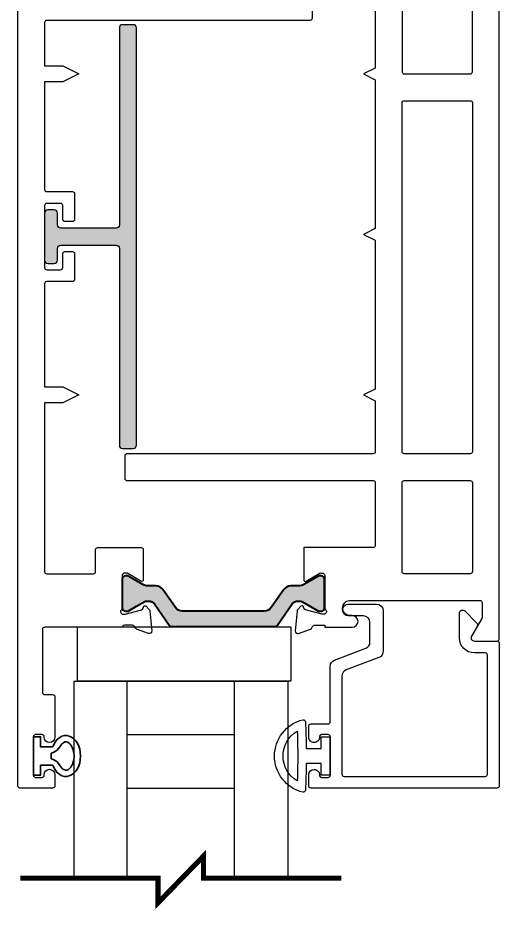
# Model space of a CAD drawing. Extents: x -87 to 44, y -173 to 76.
# Drawn here: x -0.918 to 1.333, y -8.065 to -3.901 of the extents above; entities that cross this region are included whole.
import ezdxf

# ---------------------------------------------------------------- set-up
doc = ezdxf.new("R2010")
doc.units = 0
doc.header["$MEASUREMENT"] = 0
doc.layers.get('0').update_dxf_attribs({"linetype": 'CONTINUOUS'})
for name, color, linetype in [('Ballons', 7, 'CONTINUOUS'), ('GEOMETRY', 1, 'CONTINUOUS'), ('GLASS', 7, 'CONTINUOUS'), ('INERTIA', 7, 'CONTINUOUS'), ('TEXT', 7, 'CONTINUOUS'), ('VENT', 5, 'CONTINUOUS')]:
    doc.layers.add(name, color=color, linetype=linetype)
doc.layers.add('PROFILE NUMBER', color=150, linetype='CONTINUOUS', lineweight=35)

# ---------------------------------------------------------------- blocks, each defined once
blk = doc.blocks.new('*U113')
at = {"layer": 'PROFILE NUMBER', "color": 5}
for p, q in [((-0.01609431266948633, 0.09158288163586698), (-0.01299939007204334, 0.08299999999999985)), ((0.01300060992795667, 0.08299999999999985), (0.01607754821120998, 0.09154393935521987)), ((-0.01299939007204334, 0.08299999999999985), (0.01300060992795667, 0.08299999999999985))]:
    blk.add_line(p, q, dxfattribs=at)
blk.add_lwpolyline([(-0.04274999999999984, 0.09065305168507887), (-0.04274999999999984, 0.03350000000000009), (-0.08999999999999964, 0.03350000000000009), (-0.08999999999999964, 0), (0.08999999999999986, 0), (0.08999999999999986, 0.03350000000000009), (0.0427499999999994, 0.03350000000000009), (0.0427499999999994, 0.09065233399320277)], dxfattribs=at)
for centre, start, end in [((-0.07253689199715557, 0.07123011182846613), 19.82892269300374, 61.17501064377366), ((0.07252843394918418, 0.07121421974590929), 118.7632620281251, 160.194474215731)]:
    blk.add_arc(centre, 0.06, start, end, dxfattribs=at)
blk.add_ellipse((-4.733546887791817e-12, 0.1517438992746845), major_axis=(-0.09584999998609152, 1.632350674406568e-06), ratio=0.7121144952278758, start_param=2.033109077397577, end_param=7.391692073469734, dxfattribs=at)
blk.add_open_spline([(0.04365693263812607, 0.1238111437248901), (0.05256818727081815, 0.1287027092452161), (0.05894197533502046, 0.1347219337445295), (0.0685257984916845, 0.15025947581106), (0.06812524178942253, 0.1574355441106923), (0.04932378121057845, 0.1788436509968802), (0.02703995998351282, 0.1892865630551334), (-0.02121279136567841, 0.1906323286214093), (-0.04507757315082497, 0.1814753162942745), (-0.0674087877699808, 0.1599899187742564), (-0.06836104254735806, 0.1522615055002065), (-0.06067319481473792, 0.1365658384293253), (-0.0538497957028693, 0.1294317853447365), (-0.04360874241317843, 0.1237959007187113)], degree=3, knots=[2.221100123822959, 2.221100123822959, 2.221100123822959, 2.221100123822959, 2.727732975562015, 2.727732975562015, 3.700500458003211, 3.700500458003211, 4.673267940444408, 4.673267940444408, 5.646035422885604, 5.646035422885604, 6.618802905326801, 6.618802905326801, 7.203997313007504, 7.203997313007504, 7.203997313007504, 7.203997313007504], dxfattribs=at)
blk = doc.blocks.new('25031')
at = {"layer": 'GEOMETRY', "color": 5}
for p, q in [((-0.03500000000000014, 0.1120000000000014), (-0.03500000000000014, 0.04200000000000004)), ((0.03500000000000014, 0.04200000000000015), (0.03500000000000014, 0.1120019937846624)), ((-0.03500000000000014, 0.04200000000000004), (-0.08999999999999986, 0.04200000000000004)), ((-0.08999999999999986, 0.04200000000000004), (-0.08999999999999986, 0)), ((0.0900000000000003, 0.04200000000000015), (0.03500000000000014, 0.04200000000000015)), ((0.0900000000000003, 0), (0.0900000000000003, 0.04200000000000015)), ((-0.08999999999999986, 0), (0.0900000000000003, 0))]:
    blk.add_line(p, q, dxfattribs=at)
for centre, radius, start, end in [((1.02327621700482e-05, 0.08562074890662641), 0.1747552130218844, 14.16222109156357, 165.868542241919), ((1.02327621700482e-05, 0.08562074890662641), 0.1347552130218844, 30.48079381761842, 149.5258897716087), ((-0.1597591768461282, 0.1258453181560575), 0.01, 165.8685422419183, 267.1063034859214), ((0.0002025229066227041, 3.290426118784306), 3.13862105482696, 267.8758597295164, 269.9963029280663), ((0.005043431027723866, 3.056221215997347), 2.904371617929921, 269.9005060318052, 272.1922271950774), ((0.1597580219075971, 0.1259310959782497), 0.01, 273.022318398865, 14.16222109156318), ((0.0002025229066227041, 3.290426118784306), 3.17862105482696, 267.1063034859253, 269.3654489829306), ((0.005043431027723866, 3.056221215997347), 2.944371617929921, 270.5829476732364, 273.0223183988729)]:
    blk.add_arc(centre, radius, start, end, dxfattribs=at)

msp = doc.modelspace()

# ---------------------------------------------------------------- hatches: boundary and pattern name
h = msp.add_hatch(color=256)
h.dxf.hatch_style = 1
edge = h.paths.add_edge_path()
edge.add_line((-0.1809989663993123, -6.656383567907529), (-0.240189896330361, -6.571850159309253))
edge.add_arc((-0.2724399123140104, -6.594431863608403), 0.03936999999999829, 35.00000000001724, 90.00000000002068)
edge.add_line((-0.2724399123140246, -6.555061863608405), (-0.3089152092161216, -6.555061863608405))
edge.add_arc((-0.3089152092161163, -6.5078178636083), 0.04724400000010487, 240.0000000000019, 269.9999999999936, ccw=False)
edge.add_line((-0.3325372092161674, -6.548732367784783), (-0.3624584092161571, -6.531457354910334))
edge.add_line((-0.3624584092161571, -6.531457354910334), (-0.4015760411573241, -6.508872779578997))
edge.add_arc((-0.4055130411573238, -6.515691863608414), 0.007874000000015239, 60.00000000006663, 90.00000000005778)
edge.add_line((-0.4055130411573318, -6.507817863608398), (-0.4136394092161426, -6.507817863608398))
edge.add_arc((-0.4136394092161284, -6.523565863608386), 0.01574799999998788, 90.0000000000517, 180.0000000000517)
edge.add_line((-0.4293874092161163, -6.5235658636084), (-0.4293874092161163, -6.54325086360841))
edge.add_line((-0.4293874092161163, -6.54325086360841), (-0.4293874092161163, -6.637738863608394))
edge.add_line((-0.4293874092161163, -6.637738863608394), (-0.4293874092161163, -6.657423863608404))
edge.add_arc((-0.4136394092161284, -6.657423863608418), 0.01574799999998788, 179.9999999999483, 269.9999999999483)
edge.add_line((-0.4136394092161426, -6.673171863608406), (-0.4055130411573318, -6.673171863608406))
edge.add_arc((-0.4055130411573238, -6.665297863608391), 0.007874000000015258, 269.9999999999422, 299.9999999999334)
edge.add_line((-0.4015760411573241, -6.672116947637807), (-0.3624584092161571, -6.649532372306499))
edge.add_line((-0.3624584092161571, -6.649532372306499), (-0.3243149529515508, -6.627510237564298))
edge.add_arc((-0.3184094529515371, -6.637738863608475), 0.01181100000007533, 89.99999999987318, 119.9999999998659, ccw=False)
edge.add_line((-0.3184094529515109, -6.6259278636084), (-0.3052314719624123, -6.6259278636084))
edge.add_arc((-0.3052314719624064, -6.657423863608401), 0.03149600000000152, 35.00000000000762, 90.00000000001069, ccw=False)
edge.add_line((-0.2794314591754814, -6.639358500169084), (-0.2096607671612505, -6.739001374898141))
edge.add_arc((-0.1999857623661502, -6.732226863608399), 0.01181100000000243, 214.9999999999914, 269.9999999999942)
edge.add_line((-0.1999857623661514, -6.744037863608401), (0.2860909439339308, -6.744037863608401))
edge.add_arc((0.2860909439339295, -6.732226863608399), 0.01181100000000246, 270.0000000000059, 325.0000000000086)
edge.add_line((0.2957659487290298, -6.739001374898141), (0.3655366407431471, -6.639358500169084))
edge.add_arc((0.3913366535300721, -6.657423863608401), 0.03149600000000159, 89.99999999998931, 144.9999999999924, ccw=False)
edge.add_line((0.391336653530078, -6.6259278636084), (0.4045146345192903, -6.6259278636084))
edge.add_arc((0.404514634519288, -6.637738863608369), 0.0118109999999696, 59.999999999997215, 89.99999999998897, ccw=False)
edge.add_line((0.4104201345192733, -6.627510237564298), (0.4876812227251035, -6.672116947637807))
edge.add_arc((0.4916182227250748, -6.665297863608497), 0.007873999999908727, 239.9999999998579, 269.999999999851)
edge.add_line((0.4916182227250543, -6.673171863608406), (0.4997445907838651, -6.673171863608406))
edge.add_arc((0.4997445907838793, -6.65742386360839), 0.0157480000000163, 269.9999999999483, 359.9999999999483)
edge.add_line((0.5154925907838956, -6.657423863608404), (0.5154925907838956, -6.637738863608394))
edge.add_line((0.5154925907838956, -6.637738863608394), (0.5154925907838956, -6.54325086360841))
edge.add_line((0.5154925907838956, -6.54325086360841), (0.5154925907838956, -6.5235658636084))
edge.add_arc((0.4997445907838793, -6.523565863608415), 0.0157480000000163, 5.170320030821802e-11, 90.0000000000517)
edge.add_line((0.4997445907838651, -6.507817863608398), (0.4916182227250543, -6.507817863608398))
edge.add_arc((0.4916182227250748, -6.515691863608307), 0.007873999999908676, 90.00000000014906, 120.0000000001421)
edge.add_line((0.4876812227251035, -6.508872779578997), (0.418642390783833, -6.548732367784783))
edge.add_arc((0.3950203907838388, -6.507817863608512), 0.04724399999989255, 270.0000000000753, 300.00000000006713, ccw=False)
edge.add_line((0.3950203907839009, -6.555061863608405), (0.3585450938817472, -6.555061863608405))
edge.add_arc((0.3585450938817329, -6.594431863608403), 0.03936999999999813, 89.99999999997932, 144.9999999999828)
edge.add_line((0.3262950778980835, -6.571850159309253), (0.267104147966978, -6.656383567907529))
edge.add_arc((0.2348541319833297, -6.633801863608448), 0.03936999999995815, 270.0000000000605, 325.0000000000633, ccw=False)
edge.add_line((0.2348541319833712, -6.673171863608406), (-0.1487489504156487, -6.673171863608406))
edge.add_arc((-0.1487489504156356, -6.633801863608394), 0.03937000000001234, 214.9999999999775, 269.9999999999809, ccw=False)
at = {"layer": 'Ballons'}
h = msp.add_hatch(color=256, dxfattribs=at)
h.dxf.hatch_style = 1
edge = h.paths.add_edge_path()
edge.add_line((-0.7322252580566966, -5.032675794568167), (-0.7322252580567108, -4.977676041390897))
edge.add_arc((-0.7172252580567071, -4.977676041390885), 0.01500000000000368, 90.00000000001188, 180.0000000000441, ccw=False)
edge.add_line((-0.7172252580567102, -4.962676041390882), (-0.4580218184352658, -4.962676041390939))
edge.add_arc((-0.4580218184352673, -4.977676041390941), 0.01500000000000234, 6.821210263296962e-12, 89.99999999999432, ccw=False)
edge.add_line((-0.4430218184352652, -4.977676041390939), (-0.443021818435267, -5.897676041390898))
edge.add_arc((-0.4280218184352664, -5.897676041390898), 0.01500000000000057, 180, 270)
edge.add_line((-0.4280218184352664, -5.912676041390899), (-0.3777171320436397, -5.912676041390899))
edge.add_arc((-0.3777171320436397, -5.897676041390898), 0.01500000000000057, 270, 360)
edge.add_line((-0.3627171320436391, -5.897676041390898), (-0.3627171320436355, -3.947676041390896))
edge.add_arc((-0.3777171320436361, -3.947676041390896), 0.01500000000000057, 0, 90)
edge.add_line((-0.3777171320436361, -3.932676041390895), (-0.4280218184352629, -3.932676041390895))
edge.add_arc((-0.4280218184352629, -3.947676041390896), 0.01500000000000057, 90, 180)
edge.add_line((-0.4430218184352634, -3.947676041390896), (-0.4430218184352652, -4.867676041390897))
edge.add_arc((-0.4580218184352658, -4.867676041390897), 0.01500000000000057, -90, 0, ccw=False)
edge.add_line((-0.4580218184352658, -4.882676041390898), (-0.7172252580566392, -4.882676041390898))
edge.add_arc((-0.7172252580566413, -4.867676041390899), 0.01499999999999879, 180.0000000000475, 270.0000000000081, ccw=False)
edge.add_line((-0.7322252580566397, -4.867676041390911), (-0.7322252580566824, -4.812676288213598))
edge.add_arc((-0.7472252580566809, -4.812676288213611), 0.01499999999999857, 4.749628324319305e-11, 90.00000000000763)
edge.add_line((-0.7472252580566829, -4.797676288213612), (-0.7777164177666362, -4.797676288213612))
edge.add_arc((-0.7777164177666362, -4.812676288213613), 0.01500000000000057, 90, 180)
edge.add_line((-0.7927164177666368, -4.812676288213613), (-0.7927164177666368, -5.032675794568181))
edge.add_arc((-0.7777164177666362, -5.032675794568181), 0.01500000000000057, 180, 270)
edge.add_line((-0.7777164177666362, -5.047675794568182), (-0.7472252580566972, -5.047675794568182))
edge.add_arc((-0.7472252580567017, -5.032675794568177), 0.01500000000000501, 270.0000000000174, 360.0000000000373)

# ---------------------------------------------------------------- linework, layer by layer
msp.add_lwpolyline([(-0.6402600754402501, -6.747662515711799), (-0.6402600754402501, -6.997662515711799), (0.3597399245597499, -6.997662515711799), (0.3597399245597499, -6.747662515711799)], close=True, dxfattribs=at)
at = {"layer": 'GLASS', "color": 7}
for p, q in [((-0.6556411512471074, -6.999662515711893), (-0.6556411512470932, -7.92001400979672)), ((-0.407641151247117, -6.999662515711893), (-0.4076411512471028, -7.92001400979672)), ((0.09535884875291156, -7.920014013751089), (0.09535884875289735, -6.999662515711893)), ((0.3443588487528926, -6.999662515711893), (0.3443588487529068, -7.920014021797105))]:
    msp.add_line(p, q, dxfattribs=at)
at = {"layer": 'GLASS', "const_width": 0.024}
msp.add_lwpolyline([(-0.9056411512470949, -7.920014009796709), (-0.2623903837032177, -7.920014009796724), (-0.2623903837032177, -8.035719388273783), (-0.04989191879097374, -7.817475228686654), (-0.04989191879097374, -7.920014009796724), (0.594358848752905, -7.920014009796716)], dxfattribs=at)
at = {"layer": 'INERTIA', "color": 7}
for p, q in [((-0.6556411512471074, -6.999662515711893), (0.3443588487528926, -6.999662515711893)), ((-0.407641151247117, -7.249662515711908), (0.09535884875289735, -7.249662515711893)), ((-0.4076411512471028, -7.499662515711893), (0.09535884875291156, -7.499662515711893))]:
    msp.add_line(p, q, dxfattribs=at)
msp.add_lwpolyline([(-0.7322252580566966, -5.032675794568167), (-0.7322252580567108, -4.977676041390897, -0.4142135623732512), (-0.7172252580567102, -4.962676041390882), (-0.4580218184352658, -4.962676041390939, -0.4142135623730375), (-0.4430218184352652, -4.977676041390939), (-0.443021818435267, -5.897676041390898, 0.414213562373095), (-0.4280218184352664, -5.912676041390899), (-0.3777171320436397, -5.912676041390899, 0.414213562373095), (-0.3627171320436391, -5.897676041390898), (-0.3627171320436355, -3.947676041390896, 0.414213562373095), (-0.3777171320436361, -3.932676041390895), (-0.4280218184352629, -3.932676041390895, 0.414213562373095), (-0.4430218184352634, -3.947676041390896), (-0.4430218184352652, -4.867676041390897, -0.414213562373095), (-0.4580218184352658, -4.882676041390898), (-0.7172252580566392, -4.882676041390898, -0.4142135623728987), (-0.7322252580566397, -4.867676041390911), (-0.7322252580566824, -4.812676288213598, 0.4142135623728968), (-0.7472252580566829, -4.797676288213612), (-0.7777164177666362, -4.797676288213612, 0.414213562373095), (-0.7927164177666368, -4.812676288213613), (-0.7927164177666368, -5.032675794568181, 0.414213562373095), (-0.7777164177666362, -5.047675794568182), (-0.7472252580566972, -5.047675794568182, 0.4142135623731931)], format="xyb", close=True, dxfattribs=at)
at = {"layer": 'INERTIA', "color": 7, "lineweight": 40}
msp.add_lwpolyline([(-0.1809989663993123, -6.656383567907529), (-0.240189896330361, -6.571850159309253, 0.2446984432290482), (-0.2724399123140246, -6.555061863608405), (-0.3089152092161216, -6.555061863608405, -0.13165249758736), (-0.3325372092161674, -6.548732367784783), (-0.3624584092161571, -6.531457354910334), (-0.4015760411573241, -6.508872779578997, 0.13165249758736), (-0.4055130411573318, -6.507817863608398), (-0.4136394092161426, -6.507817863608398, 0.414213562373095), (-0.4293874092161163, -6.5235658636084), (-0.4293874092161163, -6.54325086360841), (-0.4293874092161163, -6.637738863608394), (-0.4293874092161163, -6.657423863608404, 0.414213562373095), (-0.4136394092161426, -6.673171863608406), (-0.4055130411573318, -6.673171863608406, 0.13165249758736), (-0.4015760411573241, -6.672116947637807), (-0.3624584092161571, -6.649532372306499), (-0.3243149529515508, -6.627510237564298, -0.13165249758736), (-0.3184094529515109, -6.6259278636084), (-0.3052314719624123, -6.6259278636084, -0.2446984432290482), (-0.2794314591754814, -6.639358500169084), (-0.2096607671612505, -6.739001374898141, 0.2446984432290482), (-0.1999857623661514, -6.744037863608401), (0.2860909439339308, -6.744037863608401, 0.2446984432290482), (0.2957659487290298, -6.739001374898141), (0.3655366407431471, -6.639358500169084, -0.2446984432290482), (0.391336653530078, -6.6259278636084), (0.4045146345192903, -6.6259278636084, -0.13165249758736), (0.4104201345192733, -6.627510237564298), (0.4876812227251035, -6.672116947637807, 0.13165249758736), (0.4916182227250543, -6.673171863608406), (0.4997445907838651, -6.673171863608406, 0.414213562373095), (0.5154925907838956, -6.657423863608404), (0.5154925907838956, -6.637738863608394), (0.5154925907838956, -6.54325086360841), (0.5154925907838956, -6.5235658636084, 0.414213562373095), (0.4997445907838651, -6.507817863608398), (0.4916182227250543, -6.507817863608398, 0.13165249758736), (0.4876812227251035, -6.508872779578997), (0.418642390783833, -6.548732367784783, -0.13165249758736), (0.3950203907839009, -6.555061863608405), (0.3585450938817472, -6.555061863608405, 0.2446984432290482), (0.3262950778980835, -6.571850159309253), (0.267104147966978, -6.656383567907529, -0.2446984432290482), (0.2348541319833712, -6.673171863608406), (-0.1487489504156487, -6.673171863608406, -0.2446984432290482)], format="xyb", close=True, dxfattribs=at)
at = {"layer": 'VENT'}
for points in [[(0.7535335956150311, -3.553019301175159), (0.7535335956150435, -4.135176041390967), (0.6985335956150509, -4.162676041390984), (0.7535335956150435, -4.190176041390959), (0.7535335956150435, -4.885176041390967), (0.6985335956150509, -4.912676041390984), (0.7535335956150435, -4.940176041390959), (0.7535335956150435, -5.635176041390967), (0.6985335956150509, -5.662676041390984), (0.7535335956150435, -5.690176041390959), (0.7535335956150435, -5.927670149862099, -0.414213562373095), (0.7435335956150526, -5.93767014986209), (-0.4074500597990012, -5.937670149862146, 0.4142135623733031), (-0.4174500597989921, -5.947670149862194), (-0.4174500597989921, -6.052670149862156, 0.4142135623733031), (-0.4074500597990012, -6.062670149862146), (0.7435345956150057, -6.062670149862146, -0.4142135623729909), (0.7535345956150108, -6.072670149862152), (0.7535345956150108, -6.365899725462629, -0.4142135623728869), (0.7435345956150057, -6.37589972546262), (0.4186197580425697, -6.37589972546262), (0.4186197580428255, -6.526052121386062, 0.5855240683167034), (0.4305951201501612, -6.5327723811799), (0.4903653342545793, -6.496288486671023, -0.1378721067450662), (0.4965184304007435, -6.494558929346756), (0.5052260361514582, -6.494558929346542, -0.4142135623733593), (0.5170359831660987, -6.506368876361382), (0.5170359831659992, -6.657899179114811, 0.2134217652851704), (0.5209726321713388, -6.666701793894038, -0.6885002580714392), (0.5130993341615122, -6.687314355687338), (0.5067808451719484, -6.687314355687551, -0.06554346281312323), (0.5037242059631408, -6.686911941501055), (0.4278974058529341, -6.666594211647013, -0.267949192433329), (0.4195465122335973, -6.658243318027051), (0.4183514819184522, -6.653783404175304, 0.5773502691877255), (0.4051791976196197, -6.650253901235022), (0.3908595158833377, -6.664573582971048, 0.176326980709623), (0.3874454029016361, -6.671895171887261), (0.3792982084070102, -6.765018031082153, 0.54861878662375), (0.3951024547784128, -6.777145055848099), (0.4506420081041282, -6.756930311612724, 0.2637246696261641), (0.4581994817198618, -6.748066665658431, -0.3595082375529395), (0.46979619510667, -6.738490792751339), (0.5170359831659992, -6.738490792751325), (0.5170359831659992, -6.747662515711927), (0.6456295457907997, -6.747662515711927, 0.9999999999999999), (0.6456295457907997, -6.693662515711953), (0.6308695457905484, -6.693662515711953, -0.8591549295780094), (0.6308695457905484, -6.622662515711927), (1.24255006133487, -6.622662515711927, -0.414213562373095), (1.252550061334861, -6.632662515711917), (1.252550061334861, -6.702629194715161, -0.1316524975872096), (1.251210315372734, -6.707629194715157), (1.203559680277837, -6.790162515712399, 0.5773499999995642), (1.216550680278121, -6.812662515711924), (1.322550061334911, -6.812662515711924, 0.414213562373095), (1.332550061334902, -6.802662515711933), (1.332550061334906, -3.072708009894573, 0.4142135623729909)], [(0.4575519753135131, -3.797676041390933), (0.4575519753135113, -3.902676041390951, -0.4141482639557), (0.4475510517904313, -3.912676041390942), (-0.7824489482096988, -3.912676041390942, 0.4142135623734592), (-0.7924489482096897, -3.922676041390933), (-0.7924489482096915, -4.125176041390919), (-0.7074489482096551, -4.125176041390919), (-0.6324489482096665, -4.162676041390942), (-0.7074489482096551, -4.200176041390907), (-0.7924489482096346, -4.200176041390851), (-0.7924489482095778, -4.702676041390919, 0.414213562373147), (-0.7824489482095869, -4.71267604139091), (-0.6624491458862662, -4.71267604139091, -0.414213562373147), (-0.6524491458862185, -4.722676041390901), (-0.6524491458862185, -4.842676041390906, -0.414213562373095), (-0.6624491458862094, -4.852676041390897), (-0.6974491458862344, -4.852676041390954, -0.4142135623723146), (-0.7074491458862253, -4.842676041390906), (-0.7074491458862253, -4.777676041390965, 0.4142135623723147), (-0.7174491458862731, -4.767676041390917), (-0.7824679508241088, -4.767676041390917, 0.414213562373095), (-0.7924679508240997, -4.777676041390908), (-0.7924679508240997, -5.067676041390929, 0.414213562373095), (-0.7824679508241088, -5.077676041390919), (-0.7174491458862162, -5.077676041390919, 0.4142135623738755), (-0.7074491458862253, -5.067676041390929), (-0.7074491458862253, -5.002676041390931, -0.414213562373095), (-0.6974491458862344, -4.99267604139094), (-0.6624491458862662, -4.99267604139094, -0.4142135623731472), (-0.6524491458862753, -5.002676041390931), (-0.6524491458862185, -5.122676041390935, -0.414213562373147), (-0.6624491458862662, -5.132676041390926), (-0.78244894820953, -5.132676041390926, 0.4142135623734592), (-0.7924489482095209, -5.142676041390917), (-0.7924489482094641, -5.625176041390919), (-0.7074489482096551, -5.625176041390919), (-0.6324489482096665, -5.662676041390942), (-0.7074489482096551, -5.700176041390907), (-0.7924489482094073, -5.700176041390851), (-0.7924489482092953, -6.487662515711936, 0.4142135623730508), (-0.7824489482092476, -6.497662515711941), (-0.5643871060805568, -6.497662515711941, 0.414213562373095), (-0.5543871060805659, -6.487662515711936), (-0.5543871060805659, -6.385899725462625, -0.4142135623730195), (-0.5443871060805181, -6.37589972546262), (-0.3409708713519253, -6.375899725462578, -0.4142135824464148), (-0.3309708713519344, -6.38589972614793), (-0.3309708809572784, -6.526052121386076, -0.5855240683167034), (-0.3429462430645858, -6.532772381179914), (-0.4027164571690323, -6.496288486671038, 0.1378721067450449), (-0.4088695533151681, -6.49455892934677), (-0.4175771590658828, -6.494558929346557, 0.4142135623732714), (-0.4293871060805659, -6.506368876361396), (-0.4293871060804522, -6.657899179114825, -0.2134217652851829), (-0.4333237550858202, -6.666701793894052, 0.6885002580721862), (-0.4254504570759368, -6.687314355687352), (-0.419131968086373, -6.687314355687565, 0.0655434628131384), (-0.4160753288775654, -6.686911941501069), (-0.3402485287673871, -6.666594211647027, 0.2679491924334573), (-0.3318976351480218, -6.658243318027065), (-0.3307026048329194, -6.653783404175318, -0.5773502691878798), (-0.3175303205340869, -6.650253901235036), (-0.3032106387977764, -6.664573582971062, -0.1763269807096341), (-0.2997965258160606, -6.671895171887275), (-0.2916493313214632, -6.765018031082167, -0.5486187866236582), (-0.3074535776928373, -6.777145055848113), (-0.362993131018567, -6.756930311612724, -0.2637246696260382), (-0.3705506046343148, -6.748066665658445, 0.3595082375527632), (-0.3821473180210946, -6.738490792751353), (-0.4193871060403298, -6.738490792751339, 0.3901294234532132), (-0.4293527448630643, -6.747662515711941), (-0.7924496355295618, -6.747662515711884, 0.4142135623681003), (-0.8024496355296664, -6.757662515711932), (-0.8024496355295527, -7.052662515711891, 0.414213562373095), (-0.7924496355295618, -7.062662515711882), (-0.7544496355294372, -7.062662515711882, -0.4142135623735113), (-0.7444496355293895, -7.072662515711873), (-0.7444496355294463, -7.261862515711844, -0.9999999999999999), (-0.7944496355294008, -7.261862515711844), (-0.7944496355294008, -7.259362515711789, 0.414213562373095), (-0.8044496355293917, -7.249362515711912), (-0.8344496355294213, -7.249362515711912, 0.4142135623738755), (-0.8444496355294122, -7.259362515711903), (-0.8444496355294122, -7.439362515711853, 0.4142135623722106), (-0.8344496355294782, -7.449362515711844), (-0.8044496355294486, -7.449362515711957, 0.4142135623743957), (-0.7944496355294008, -7.439362515711966), (-0.7944496355294577, -7.436862515711912, -0.9999999999999999), (-0.7444496355293895, -7.436862515711912), (-0.7444496355293895, -7.489662515711903, -0.4142135623735113), (-0.7544496355294372, -7.499662515711893), (-0.9074496355295709, -7.499662515711893, -0.4142136919680074), (-0.9174496355295618, -7.489662511287268), (-0.9174477364727318, -3.197662511287295, -0.4142134327785197)], [(0.6003721722147644, -6.666662515711952, -0.4142135623730534), (0.6273721722147512, -6.639662515711937), (0.7595685999383077, -6.639662515711937, -0.414213562373095), (0.7905685999382568, -6.670662515711943), (0.7905685999382568, -6.859693865358029, -0.3112569896352302), (0.7705989272198677, -6.888665090393605), (0.61752236047717, -6.946946527517529, 0.3112569896352305), (0.5975526877587809, -6.975917752553077), (0.5975526877587809, -7.434662515711953, 0.4142135623731992), (0.6075526877587718, -7.444662515711943), (1.26755268775874, -7.444662515711943, 0.414213562373095), (1.277552687758731, -7.434662515711953), (1.277552687758731, -6.877662515711936, 0.414213562372991), (1.26755268775874, -6.867662515711917), (1.216552687758809, -6.867662515711945, -0.4142135623730784), (1.146552687758759, -6.797662515711924), (1.146552687758759, -6.682662515711943, -0.66817863791932), (1.17215928947657, -6.672055913994146), (1.227159289390687, -6.727055913908263, -0.3394542582338744), (1.22954306874654, -6.74516251559675), (1.203562306701957, -6.790162515711931, 0.5773502691896271), (1.216552687758809, -6.812662515711938), (1.322552687758804, -6.812662515711938, -0.4142135623731991), (1.332552687758795, -6.822662515711958), (1.332552687758795, -7.489662515711959, -0.414213562373095), (1.322552687758804, -7.49966251571195), (0.4525526877587991, -7.49966251571195, -0.414213562373095), (0.4425526877588082, -7.489662515711931), (0.4425526877588082, -7.43716251571195, -0.414213562373095), (0.4675526877587854, -7.412162515711945, -0.4353107658766979), (0.4924888306940884, -7.438948229997667, 0.4353107658767035), (0.5024632878682551, -7.449662515711939), (0.5325526877587263, -7.449662515711939, 0.4142135623731991), (0.5425526877587741, -7.439662515711948), (0.5425526877587741, -7.259662515711941, 0.4142135623730825), (0.5325526877587263, -7.249662515711922), (0.5024632878682551, -7.249662515711922, 0.4353107658765957), (0.4924888306940884, -7.260376801426222, -0.4353107658766533), (0.4675526877587854, -7.287162515711945, -0.4142135623731304), (0.4425526877588082, -7.262162515711911), (0.4425526877588082, -7.20966251571193, -0.4142135623731991), (0.4525526877587991, -7.199662515711939), (0.5325526877587263, -7.199662515711939, 0.4142135623731991), (0.5425526877587741, -7.189662515711948), (0.5425526877587741, -6.930516427690268, -0.311256989635239), (0.56252236047722, -6.901545202654692), (0.7085989272198558, -6.845928902779097, 0.3112569896352302), (0.728568599938245, -6.81695767774352), (0.728568599938245, -6.725662515711921, 0.414213562373095), (0.6975685999382959, -6.694662515711915), (0.6273721722147512, -6.694662515711943, -0.4142135623730534), (0.6003721722147075, -6.667662515711928)]]:
    msp.add_lwpolyline(points, format="xyb", dxfattribs=at)
for points in [[(0.8885369125673792, -4.162732688974263), (1.19755237828726, -4.162732688974263, 0.4142135623730893), (1.207552378287251, -4.152732688974272), (1.207552378287253, -3.422732688974254, 0.4142135623731008), (1.197552378287262, -3.412732688974263), (0.888536912567381, -3.412732688974263, 0.4142135623731009), (0.8785369125673901, -3.422732688974254), (0.8785369125673883, -4.152732688974272, 0.4142135623730893)], [(1.207552378287251, -4.297732688974254), (1.207552378287251, -5.927670149862156, -0.414213562373095), (1.19755237828726, -5.937670149862175), (0.8885369125673792, -5.937670149862146, -0.4142135623730641), (0.8785369125673883, -5.927670149862156), (0.8785369125673883, -4.297732688974254, -0.4142135623731), (0.8885369125673792, -4.287732688974263), (1.19755237828726, -4.287732688974263, -0.4142135623731)], [(1.207552378287192, -6.487662515711893, -0.4142135623730958), (1.197552378287202, -6.497662515711898), (0.8885369125673774, -6.497662515711898, -0.414213562373089), (0.8785369125673865, -6.487662515711879), (0.8785369125673865, -6.072670149862137, -0.4142135623730989), (0.8885369125673774, -6.062670149862146), (1.197552378287202, -6.062670149862146, -0.414213562373095), (1.207552378287192, -6.072670149862137)]]:
    msp.add_lwpolyline(points, format="xyb", close=True, dxfattribs=at)

# ---------------------------------------------------------------- block references
at = {"layer": 'TEXT', "xscale": -1}
for name, p, rotation in [('25031', (0.5425526877587741, -7.349662515711945), 90), ('*U113', (-0.8444496355293412, -7.349662515711902), 270)]:
    msp.add_blockref(name, p, dxfattribs=dict(at, rotation=rotation))

doc.saveas('drawing.dxf')
